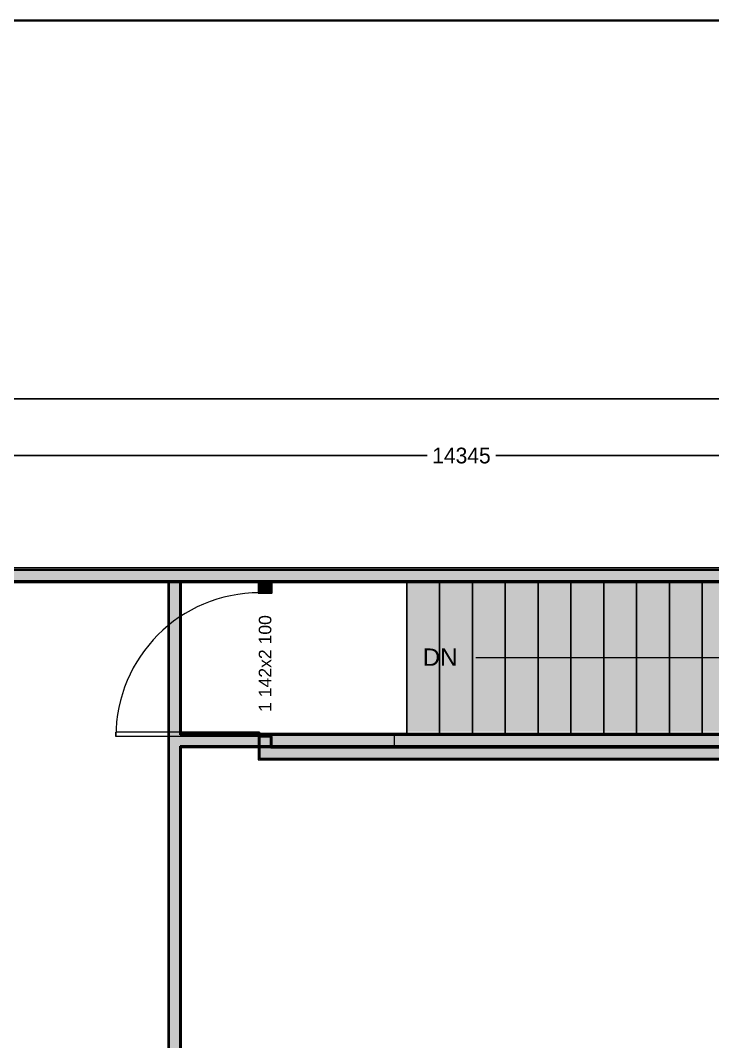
# Model space of a CAD drawing. Header units: inches. Extents: x -2190 to 40245, y -11272 to 33470.
# Drawn here: x 28032 to 33533, y 25357 to 33470 of the extents above; entities that cross this region are included whole.
import ezdxf

# ---------------------------------------------------------------- set-up
doc = ezdxf.new("R2010")
doc.units = ezdxf.units.IN
doc.header["$LTSCALE"] = 96
doc.header["$MEASUREMENT"] = 0
for name, color, linetype, lineweight, true_color in [('Dimensions_ Automatic-1', 7, 'Continuous', 18, 0x000080), ('Doors-2', 7, 'Continuous', 18, 0x800080), ('Doors_ Labels-2', 7, 'Continuous', 18, 0x000080), ('Stairs & Landings-1', 7, 'Continuous', 25, 0x000000), ('Stairs & Landings-2', 7, 'Continuous', 25, 0x000000), ('Terrain Perimeter-1', 7, 'Continuous', 35, 0x000000), ('Walls_  Normal-1', 7, 'Continuous', 35, 0x000000), ('Walls_  Normal-2', 7, 'Continuous', 35, 0x000000), ('Walls_  Normal-3', 7, 'Continuous', 35, 0x000000), ('Walls_  Normal-Ext T_Frame - 600 OC - Int_PB Ext_WRC cladding-L1-1', 7, 'Continuous', 35, 0x000000), ('Walls_  Normal-Ext T_Frame - 600 OC - Int_PB Ext_WRC cladding-L1-2', 7, 'Continuous', 35, 0x000000), ('Walls_  Normal-Ext T_Frame - 600 OC - Int_PB Ext_WRC cladding-L1-3', 7, 'Continuous', 35, 0x000000), ('Walls_  Normal-Ext T_Frame - 600 OC - Int_PB Ext_WRC cladding-L2-1', 7, 'Continuous', 35, 0x000000), ('Walls_  Normal-Ext T_Frame - 600 OC - Int_PB Ext_WRC cladding-L2-2', 7, 'Continuous', 35, 0x000000), ('Walls_  Normal-Ext T_Frame - 600 OC - Int_PB Ext_WRC cladding-L2-3', 7, 'Continuous', 35, 0x000000), ('Walls_  Normal-Ext T_Frame - 600 OC - Int_PB Ext_WRC cladding-L3-1', 7, 'Continuous', 35, 0x000000), ('Walls_  Normal-Ext T_Frame - 600 OC - Int_PB Ext_WRC cladding-L3-2', 7, 'Continuous', 35, 0x000000), ('Walls_  Normal-Ext T_Frame - 600 OC - Int_PB Ext_WRC cladding-L3-3', 7, 'Continuous', 35, 0x000000), ('Walls_  Normal-Ext T_Frame - 600 OC - Int_PB Ext_WRC cladding-L4-1', 7, 'Continuous', 35, 0x000000), ('Walls_  Normal-Ext T_Frame - 600 OC - Int_PB Ext_WRC cladding-L4-2', 7, 'Continuous', 35, 0x000000), ('Walls_  Normal-Ext T_Frame - 600 OC - Int_PB Ext_WRC cladding-L4-3', 7, 'Continuous', 35, 0x000000), ('Walls_  Normal-Int S_Frame - 600 OC - PB both sides-L1-1', 7, 'Continuous', 35, 0x000000), ('Walls_  Normal-Int S_Frame - 600 OC - PB both sides-L1-2', 7, 'Continuous', 35, 0x000000), ('Walls_  Normal-Int S_Frame - 600 OC - PB both sides-L2-1', 7, 'Continuous', 35, 0x000000), ('Walls_  Normal-Int S_Frame - 600 OC - PB both sides-L2-2', 7, 'Continuous', 35, 0x000000), ('Walls_  Normal-Int S_Frame - 600 OC - PB both sides-L3-1', 7, 'Continuous', 35, 0x000000), ('Walls_  Normal-Int S_Frame - 600 OC - PB both sides-L3-2', 7, 'Continuous', 35, 0x000000), ('Walls_  Normal-Int S_Frame - 600 OC - PB both sides-L4-1', 7, 'Continuous', 35, 0x000000), ('Walls_  Normal-Int S_Frame - 600 OC - PB both sides-L4-2', 7, 'Continuous', 35, 0x000000), ('Walls_  Railings-2', 7, 'Continuous', 18, 0x000000)]:
    doc.layers.add(name, color=color, linetype=linetype, lineweight=lineweight, true_color=true_color)
doc.linetypes.add('AIR_SUPPLY', pattern='A,0.37,-0.2,-1e-07,["A / S",Standard,S=0.0938,R=0,X=-0.1,Y=-0.05],-0.25,0.38', length=1.2)
doc.dimstyles.new('CHIEF', dxfattribs={"dimtxt": 125, "dimasz": 150, "dimexe": 3, "dimexo": 3, "dimgap": 1.25, "dimtad": 0, "dimdec": 0, "dimdsep": 46, "dimtxsty": 'Standard', "dimcen": 0.09, "dimadec": 0, "dimazin": 0, "dimtfac": 1, "dimtdec": 4, "dimtofl": 0, "dimtmove": 0, "dimatfit": 3, "dimfxl": 3, "dimfrac": 2, "dimtolj": 1, "dimtzin": 0, "dimarcsym": 0})

# ---------------------------------------------------------------- blocks, each defined once
blk = doc.blocks.new('*D20')
at = {"layer": 'Defpoints', "color": 0}
for p in [(8077.5, 30462.5), (38709.6, 29062.5), (8077.5, 29015)]:
    blk.add_point(p, dxfattribs=at)
at = {"layer": 'Dimensions_ Automatic-1', "color": 0, "lineweight": -2}
for p, q in [((8077.5, 29045), (8077.5, 30492.5)), ((8227.5, 30462.5), (23112.6, 30462.5)), ((38559.6, 30462.5), (23674.6, 30462.5)), ((38709.6, 29092.5), (38709.6, 30492.5))]:
    blk.add_line(p, q, dxfattribs=at)
at = {"layer": 'Dimensions_ Automatic-1', "color": 0}
for points in [[(8227.5, 30487.5), (8227.5, 30437.5), (8077.5, 30462.5)], [(38559.6, 30437.5), (38559.6, 30487.5), (38709.6, 30462.5)]]:
    blk.add_solid(points, dxfattribs=at)
at = {"layer": 'Dimensions_ Automatic-1', "color": 0, "insert": (23393.6, 30462.5), "char_height": 125, "attachment_point": 5}
blk.add_mtext('\\A1;30632', dxfattribs=at)
blk = doc.blocks.new('*D21')
at = {"layer": 'Defpoints', "color": 0}
for p in [(24365, 30012.5), (24365, 29062.5), (38709.6, 29062.5)]:
    blk.add_point(p, dxfattribs=at)
at = {"layer": 'Dimensions_ Automatic-1', "color": 0, "lineweight": -2}
for p, q in [((24365, 29092.5), (24365, 30042.5)), ((38709.6, 29092.5), (38709.6, 30042.5)), ((24515, 30012.5), (31265.2, 30012.5)), ((38559.6, 30012.5), (31809.4, 30012.5))]:
    blk.add_line(p, q, dxfattribs=at)
at = {"layer": 'Dimensions_ Automatic-1', "color": 0}
for points in [[(24515, 30037.5), (24515, 29987.5), (24365, 30012.5)], [(38559.6, 29987.5), (38559.6, 30037.5), (38709.6, 30012.5)]]:
    blk.add_solid(points, dxfattribs=at)
at = {"layer": 'Dimensions_ Automatic-1', "color": 0, "insert": (31537.3, 30012.5), "char_height": 125, "attachment_point": 5}
blk.add_mtext('\\A1;14345', dxfattribs=at)

msp = doc.modelspace()

# ---------------------------------------------------------------- linework, layer by layer
at = {"layer": 'Doors-2', "color": 216, "linetype": 'Continuous', "lineweight": 18, "true_color": 0x800080}
for p, q in [((31102.5, 27805), (31102.5, 29005)), ((28790.8, 27781), (28790.8, 27816)), ((29932.8, 27816), (28790.8, 27816)), ((29932.8, 27781), (28790.8, 27781)), ((29932.8, 27816), (29932.8, 27781))]:
    msp.add_line(p, q, dxfattribs=at)
msp.add_arc((29932.8, 27781), 1142, 90, 180, dxfattribs=at)
at = {"layer": 'Stairs & Landings-1', "color": 18, "linetype": 'Continuous', "lineweight": 25, "true_color": 0x000000}
for p, q in [((31102.5, 27805), (31102.5, 29015)), ((31363.4, 27805), (31363.4, 29015)), ((31624.2, 27805), (31624.2, 29015)), ((31885.1, 27805), (31885.1, 29015)), ((32146, 27805), (32146, 29015)), ((32406.8, 27805), (32406.8, 29015)), ((32667.7, 27805), (32667.7, 29015)), ((32928.6, 27805), (32928.6, 29015)), ((33189.5, 27805), (33189.5, 29015)), ((33450.3, 27805), (33450.3, 29015))]:
    msp.add_line(p, q, dxfattribs=at)
at = {"layer": 'Stairs & Landings-1', "color": 7, "linetype": 'AIR_SUPPLY', "true_color": 0xffffff}
for points in [[(31102.5, 27820), (31102.5, 29000), (31363.4, 27820), (31363.4, 29000)], [(31363.4, 27820), (31363.4, 29000), (31624.2, 27820), (31624.2, 29000)], [(31624.2, 27820), (31624.2, 29000), (31885.1, 27820), (31885.1, 29000)], [(31885.1, 27820), (31885.1, 29000), (32146, 27820), (32146, 29000)], [(32146, 27820), (32146, 29000), (32406.8, 27820), (32406.8, 29000)], [(32406.8, 27820), (32406.8, 29000), (32667.7, 27820), (32667.7, 29000)], [(32667.7, 27820), (32667.7, 29000), (32928.6, 27820), (32928.6, 29000)], [(32928.6, 27820), (32928.6, 29000), (33189.5, 27820), (33189.5, 29000)], [(33189.5, 27820), (33189.5, 29000), (33450.3, 27820), (33450.3, 29000)], [(33450.3, 27820), (33450.3, 29000), (33711.2, 27820), (33711.2, 29000)]]:
    msp.add_solid(points, dxfattribs=at)
at = {"layer": 'Stairs & Landings-2', "color": 18, "linetype": 'Continuous', "lineweight": 25, "true_color": 0x000000}
for p, q in [((31363.4, 29015), (31102.5, 29015)), ((31102.5, 27805), (31102.5, 29015)), ((31624.2, 29015), (31363.4, 29015)), ((31363.4, 27805), (31363.4, 29015)), ((31885.1, 29015), (31624.2, 29015)), ((31624.2, 27805), (31624.2, 29015)), ((32146, 29015), (31885.1, 29015)), ((31885.1, 27805), (31885.1, 29015)), ((32406.8, 29015), (32146, 29015)), ((32146, 27805), (32146, 29015)), ((32667.7, 29015), (32406.8, 29015)), ((32406.8, 27805), (32406.8, 29015)), ((32928.6, 29015), (32667.7, 29015)), ((32667.7, 27805), (32667.7, 29015)), ((33189.5, 29015), (32928.6, 29015)), ((32928.6, 27805), (32928.6, 29015)), ((33450.3, 29015), (33189.5, 29015)), ((33189.5, 27805), (33189.5, 29015)), ((33711.2, 29015), (33450.3, 29015)), ((33450.3, 27805), (33450.3, 29015)), ((31102.5, 27805), (31363.4, 27805)), ((31363.4, 27805), (31624.2, 27805)), ((31624.2, 27805), (31885.1, 27805)), ((31885.1, 27805), (32146, 27805)), ((32146, 27805), (32406.8, 27805)), ((32406.8, 27805), (32667.7, 27805)), ((32667.7, 27805), (32928.6, 27805)), ((32928.6, 27805), (33189.5, 27805)), ((33189.5, 27805), (33450.3, 27805)), ((33450.3, 27805), (33711.2, 27805))]:
    msp.add_line(p, q, dxfattribs=at)
at = {"layer": 'Stairs & Landings-2', "color": 176, "lineweight": 18, "true_color": 0x000080}
msp.add_line((31652.5, 28410), (34052.5, 28410), dxfattribs=at)
at = {"layer": 'Stairs & Landings-2', "color": 7, "linetype": 'AIR_SUPPLY', "true_color": 0xffffff}
for points in [[(31102.5, 27820), (31102.5, 29000), (31363.4, 27820), (31363.4, 29000)], [(31363.4, 27820), (31363.4, 29000), (31624.2, 27820), (31624.2, 29000)], [(31624.2, 27820), (31624.2, 29000), (31885.1, 27820), (31885.1, 29000)], [(31885.1, 27820), (31885.1, 29000), (32146, 27820), (32146, 29000)], [(32146, 27820), (32146, 29000), (32406.8, 27820), (32406.8, 29000)], [(32406.8, 27820), (32406.8, 29000), (32667.7, 27820), (32667.7, 29000)], [(32667.7, 27820), (32667.7, 29000), (32928.6, 27820), (32928.6, 29000)], [(32928.6, 27820), (32928.6, 29000), (33189.5, 27820), (33189.5, 29000)], [(33189.5, 27820), (33189.5, 29000), (33450.3, 27820), (33450.3, 29000)], [(33450.3, 27820), (33450.3, 29000), (33711.2, 27820), (33711.2, 29000)]]:
    msp.add_solid(points, dxfattribs=at)
at = {"layer": 'Terrain Perimeter-1'}
msp.add_lwpolyline([(38709.6, 33470), (38709.6, -10460), (-2190.4, -10460), (-2190.4, 33470)], close=True, dxfattribs=at)
at = {"layer": 'Walls_  Normal-1', "color": 1, "true_color": 0xff0000}
msp.add_solid([(8067.5, 29120), (38724.6, 29120), (8077.5, 29105), (38709.6, 29105)], dxfattribs=at)
at = {"layer": 'Walls_  Normal-1', "color": 8, "true_color": 0x808080}
for points in [[(8077.5, 29105), (38709.6, 29105), (8167.5, 29015), (38619.6, 29015)], [(29302.5, 29015), (29302.5, 22270), (29212.5, 29015), (29212.5, 22270)], [(29302.5, 27795), (37402.8, 27795), (29302.5, 27705), (37402.8, 27705)]]:
    msp.add_solid(points, dxfattribs=at)
at = {"layer": 'Walls_  Normal-2'}
for p, q in [((29922.8, 28923), (30032.8, 28923)), ((29922.8, 27781), (30032.8, 27781))]:
    msp.add_line(p, q, dxfattribs=at)
at = {"layer": 'Walls_  Normal-2', "color": 1, "true_color": 0xff0000}
msp.add_solid([(24322.5, 29120), (38724.6, 29120), (24322.5, 29105), (38709.6, 29105)], dxfattribs=at)
at = {"layer": 'Walls_  Normal-2', "color": 8, "true_color": 0x808080}
for points in [[(24322.5, 29105), (38709.6, 29105), (24367.5, 29015), (38619.6, 29015)], [(29932.8, 28923), (29932.8, 29015), (30022.8, 28923), (30022.8, 29015)], [(29932.8, 27605), (29932.8, 27781), (30022.8, 27695), (30022.8, 27781)], [(30022.8, 27695), (37302.8, 27695), (29932.8, 27605), (37302.8, 27605)]]:
    msp.add_solid(points, dxfattribs=at)
at = {"layer": 'Walls_  Normal-3', "color": 1, "true_color": 0xff0000}
msp.add_solid([(24322.5, 29120), (38724.6, 29120), (24322.5, 29105), (38709.6, 29105)], dxfattribs=at)
at = {"layer": 'Walls_  Normal-3', "color": 8, "true_color": 0x808080}
msp.add_solid([(24322.5, 29105), (38709.6, 29105), (24367.5, 29015), (38619.6, 29015)], dxfattribs=at)
at = {"layer": 'Walls_  Normal-Ext T_Frame - 600 OC - Int_PB Ext_WRC cladding-L1-1', "color": 18, "linetype": 'Continuous', "lineweight": 0, "true_color": 0x000000}
msp.add_line((38724.6, 29120), (8067.5, 29120), dxfattribs=at)
at = {"layer": 'Walls_  Normal-Ext T_Frame - 600 OC - Int_PB Ext_WRC cladding-L1-2', "color": 18, "linetype": 'Continuous', "lineweight": 0, "true_color": 0x000000}
msp.add_line((38724.6, 29120), (24322.5, 29120), dxfattribs=at)
at = {"layer": 'Walls_  Normal-Ext T_Frame - 600 OC - Int_PB Ext_WRC cladding-L1-3', "color": 18, "linetype": 'Continuous', "lineweight": 0, "true_color": 0x000000}
msp.add_line((38724.6, 29120), (24322.5, 29120), dxfattribs=at)
at = {"layer": 'Walls_  Normal-Ext T_Frame - 600 OC - Int_PB Ext_WRC cladding-L2-1', "color": 18, "linetype": 'Continuous', "lineweight": 35, "true_color": 0x000000}
msp.add_line((38709.6, 29105), (8077.5, 29105), dxfattribs=at)
at = {"layer": 'Walls_  Normal-Ext T_Frame - 600 OC - Int_PB Ext_WRC cladding-L2-2', "color": 18, "linetype": 'Continuous', "lineweight": 35, "true_color": 0x000000}
msp.add_line((38709.6, 29105), (24322.5, 29105), dxfattribs=at)
at = {"layer": 'Walls_  Normal-Ext T_Frame - 600 OC - Int_PB Ext_WRC cladding-L2-3', "color": 18, "linetype": 'Continuous', "lineweight": 35, "true_color": 0x000000}
msp.add_line((38709.6, 29105), (24322.5, 29105), dxfattribs=at)
at = {"layer": 'Walls_  Normal-Ext T_Frame - 600 OC - Int_PB Ext_WRC cladding-L3-1', "color": 18, "linetype": 'Continuous', "lineweight": 35, "true_color": 0x000000}
for p, q in [((24365, 29015), (29212.5, 29015)), ((29302.5, 29015), (38619.6, 29015))]:
    msp.add_line(p, q, dxfattribs=at)
at = {"layer": 'Walls_  Normal-Ext T_Frame - 600 OC - Int_PB Ext_WRC cladding-L3-2', "color": 18, "linetype": 'Continuous', "lineweight": 35, "true_color": 0x000000}
for p, q in [((24367.5, 29015), (29932.8, 29015)), ((30022.8, 29015), (31052.5, 29015)), ((31052.5, 29015), (37302.8, 29015))]:
    msp.add_line(p, q, dxfattribs=at)
at = {"layer": 'Walls_  Normal-Ext T_Frame - 600 OC - Int_PB Ext_WRC cladding-L3-3', "color": 18, "linetype": 'Continuous', "lineweight": 35, "true_color": 0x000000}
msp.add_line((24367.5, 29015), (38619.6, 29015), dxfattribs=at)
at = {"layer": 'Walls_  Normal-Ext T_Frame - 600 OC - Int_PB Ext_WRC cladding-L4-1', "color": 18, "linetype": 'Continuous', "lineweight": 0, "true_color": 0x000000}
for p, q in [((24375, 29005), (29202.5, 29005)), ((29312.5, 29005), (38609.6, 29005))]:
    msp.add_line(p, q, dxfattribs=at)
at = {"layer": 'Walls_  Normal-Ext T_Frame - 600 OC - Int_PB Ext_WRC cladding-L4-2', "color": 18, "linetype": 'Continuous', "lineweight": 0, "true_color": 0x000000}
for p, q in [((24377.5, 29005), (29922.8, 29005)), ((30032.8, 29005), (31052.5, 29005)), ((31052.5, 29005), (37292.8, 29005))]:
    msp.add_line(p, q, dxfattribs=at)
at = {"layer": 'Walls_  Normal-Ext T_Frame - 600 OC - Int_PB Ext_WRC cladding-L4-3', "color": 18, "linetype": 'Continuous', "lineweight": 0, "true_color": 0x000000}
msp.add_line((24377.5, 29005), (38609.6, 29005), dxfattribs=at)
at = {"layer": 'Walls_  Normal-Int S_Frame - 600 OC - PB both sides-L1-1', "color": 18, "linetype": 'Continuous', "lineweight": 0, "true_color": 0x000000}
for p, q in [((29312.5, 27805), (29312.5, 29005)), ((37402.8, 27805), (29312.5, 27805)), ((29312.5, 22270), (29312.5, 27695))]:
    msp.add_line(p, q, dxfattribs=at)
at = {"layer": 'Walls_  Normal-Int S_Frame - 600 OC - PB both sides-L1-2', "color": 18, "linetype": 'Continuous', "lineweight": 0, "true_color": 0x000000}
for p, q in [((29922.8, 29005), (29922.8, 28923)), ((29922.8, 27781), (29922.8, 27595)), ((37292.8, 27705), (30032.8, 27705))]:
    msp.add_line(p, q, dxfattribs=at)
at = {"layer": 'Walls_  Normal-Int S_Frame - 600 OC - PB both sides-L2-1', "color": 18, "linetype": 'Continuous', "lineweight": 35, "true_color": 0x000000}
for p, q in [((29302.5, 27795), (29302.5, 29015)), ((37402.8, 27795), (29302.5, 27795)), ((29302.5, 22270), (29302.5, 27705))]:
    msp.add_line(p, q, dxfattribs=at)
at = {"layer": 'Walls_  Normal-Int S_Frame - 600 OC - PB both sides-L2-2', "color": 18, "linetype": 'Continuous', "lineweight": 35, "true_color": 0x000000}
for p, q in [((29932.8, 29015), (29932.8, 28923)), ((29932.8, 27781), (29932.8, 27605)), ((37302.8, 27695), (30022.8, 27695))]:
    msp.add_line(p, q, dxfattribs=at)
at = {"layer": 'Walls_  Normal-Int S_Frame - 600 OC - PB both sides-L3-1', "color": 18, "linetype": 'Continuous', "lineweight": 35, "true_color": 0x000000}
for p, q in [((29212.5, 29015), (29212.5, 22270)), ((29302.5, 27705), (37302.8, 27705))]:
    msp.add_line(p, q, dxfattribs=at)
at = {"layer": 'Walls_  Normal-Int S_Frame - 600 OC - PB both sides-L3-2', "color": 18, "linetype": 'Continuous', "lineweight": 35, "true_color": 0x000000}
for p, q in [((30022.8, 28923), (30022.8, 29015)), ((30022.8, 27695), (30022.8, 27781)), ((29932.8, 27605), (37302.8, 27605))]:
    msp.add_line(p, q, dxfattribs=at)
at = {"layer": 'Walls_  Normal-Int S_Frame - 600 OC - PB both sides-L4-1', "color": 18, "linetype": 'Continuous', "lineweight": 0, "true_color": 0x000000}
for p, q in [((29202.5, 29005), (29202.5, 22270)), ((29312.5, 27695), (37292.8, 27695))]:
    msp.add_line(p, q, dxfattribs=at)
at = {"layer": 'Walls_  Normal-Int S_Frame - 600 OC - PB both sides-L4-2', "color": 18, "linetype": 'Continuous', "lineweight": 0, "true_color": 0x000000}
for p, q in [((30032.8, 28923), (30032.8, 29005)), ((30032.8, 27705), (30032.8, 27781)), ((29922.8, 27595), (37292.8, 27595))]:
    msp.add_line(p, q, dxfattribs=at)
at = {"layer": 'Walls_  Railings-2'}
for p, q in [((31002.5, 29015), (31002.5, 29005)), ((31002.5, 29005), (31102.5, 29005)), ((31102.5, 29005), (31102.5, 29015)), ((31002.5, 27805), (31002.5, 27705)), ((31002.5, 27805), (31102.5, 27805)), ((31102.5, 27805), (31102.5, 27805)), ((37302.8, 27805), (31102.5, 27805)), ((31002.5, 27705), (37302.8, 27705))]:
    msp.add_line(p, q, dxfattribs=at)

# ---------------------------------------------------------------- texts
at = {"layer": 'Doors_ Labels-2', "color": 176, "lineweight": 0, "true_color": 0x000080, "insert": (30027.7, 27976.5), "char_height": 100, "width": 832, "attachment_point": 7, "rotation": 90}
msp.add_mtext('\\fArial|b0|i0|c0|p0;1 142x2 100', dxfattribs=at)
at = {"layer": 'Stairs & Landings-2', "color": 176, "lineweight": 0, "true_color": 0x000080, "insert": (31228.8, 28342.8), "char_height": 137.5, "width": 371.25, "attachment_point": 7}
msp.add_mtext('\\fArial|b0|i0|c0|p0;DN', dxfattribs=at)

# ---------------------------------------------------------------- dimensions: what is measured, and where the dimension line sits
at = {"layer": 'Dimensions_ Automatic-1'}
dim = msp.add_linear_dim(base=(8077.5, 30462.5), p1=(38709.6, 29062.5), p2=(8077.5, 29015), dimstyle='CHIEF', override={"dimexe": 30, "dimexo": 30}, dxfattribs=at)
dim.commit()
dim.dimension.update_dxf_attribs({"geometry": '*D20', "text_midpoint": (23393.6, 30462.5)})
dim = msp.add_aligned_dim(p1=(38709.6, 29062.5), p2=(24365, 29062.5), distance=-950, dimstyle='CHIEF', override={"dimexe": 30, "dimexo": 30}, dxfattribs=at)
dim.commit()
dim.dimension.update_dxf_attribs({"geometry": '*D21', "text_midpoint": (31537.3, 30012.5)})

doc.saveas('drawing.dxf')
